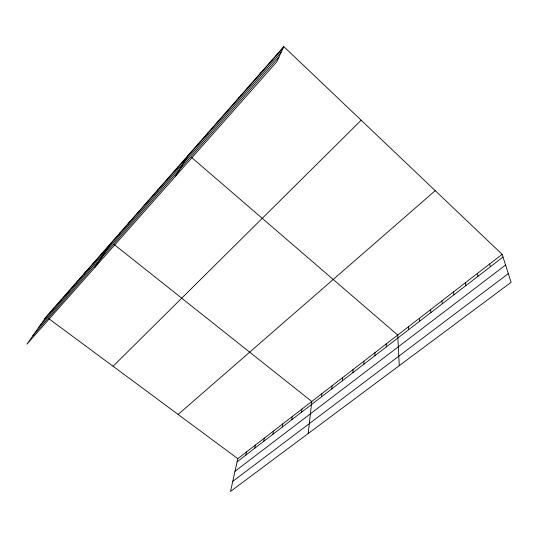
<?xml version="1.0" encoding="UTF-8"?>
<svg xmlns="http://www.w3.org/2000/svg" width="538" height="538" viewBox="0 0 538 538"><rect width="100%" height="100%" fill="white"/><g stroke="black" fill="none" stroke-linecap="round" stroke-linejoin="round"><path stroke-width="0.81" d="M363.856 364.206L363.91 361.18M352.962 372.599L353.076 369.552M342.276 380.823L342.457 377.763M331.798 388.9L332.033 385.82M321.516 396.815L321.811 393.722M308.207 433.52L311.778 401.476L114.056 244.44M301.536 412.209L301.932 409.088M291.818 419.694L292.269 416.56M282.282 427.037L282.773 423.89M272.914 434.253L273.459 431.093M263.721 441.335L264.306 438.167M254.689 448.295L255.315 445.114M245.812 455.128L246.485 451.947M502.142 254.333L237.809 458.652L230.513 491.423L511.1 282.309L502.142 254.333L283.761 46.577L46.187 316.734L26.9 344.206L276.794 61.816L283.761 46.577M271.495 61.211L272.235 59.678M260.157 74.103L260.97 72.495M249.06 86.712L249.948 85.024M238.206 99.046L239.161 97.291M227.587 111.11L228.603 109.295M217.197 122.926L218.273 121.043M207.022 134.487L208.159 132.55M197.056 145.811L198.253 143.814M175.576 176.195L188.549 154.85M176.874 168.75L178.172 166.645M166.672 180.338L168.031 178.179M156.699 191.676L158.105 189.47M146.935 202.772L148.387 200.513M137.385 213.626L138.878 211.326M128.031 224.259L129.571 221.912M118.878 234.662L120.458 232.281M94.749 267.534L111.527 242.43M101.124 254.837L102.778 252.383M92.516 264.622L94.211 262.127M84.083 274.205L85.804 271.683M75.811 283.6L77.573 281.044M67.707 292.813L69.496 290.231M59.758 301.845L61.574 299.236M51.964 310.708L53.807 308.066M44.318 319.397L283.096 48.03M38.77 327.306L281.112 52.374M32.852 335.732L278.973 57.055M113.067 366.264L361.18 120.223M178.118 414.442L435.235 190.681M237.097 461.839L503.003 257.023M234.992 471.295L505.565 265.032M232.752 481.349L508.316 273.62M48.877 318.725L237.809 458.652M191.703 157.567L397.723 335.046L399.283 365.645M489.614 264.017L490.38 266.747M477.327 273.512L478.013 276.276M465.289 282.82L465.881 285.617M453.48 291.946L453.991 294.77M441.9 300.897L442.337 303.755M430.541 309.68L430.898 312.565M419.391 318.294L419.68 321.206M408.456 326.748L408.672 329.68M386.223 343.93L386.304 346.909M374.959 352.639L374.966 355.645"/></g></svg>
